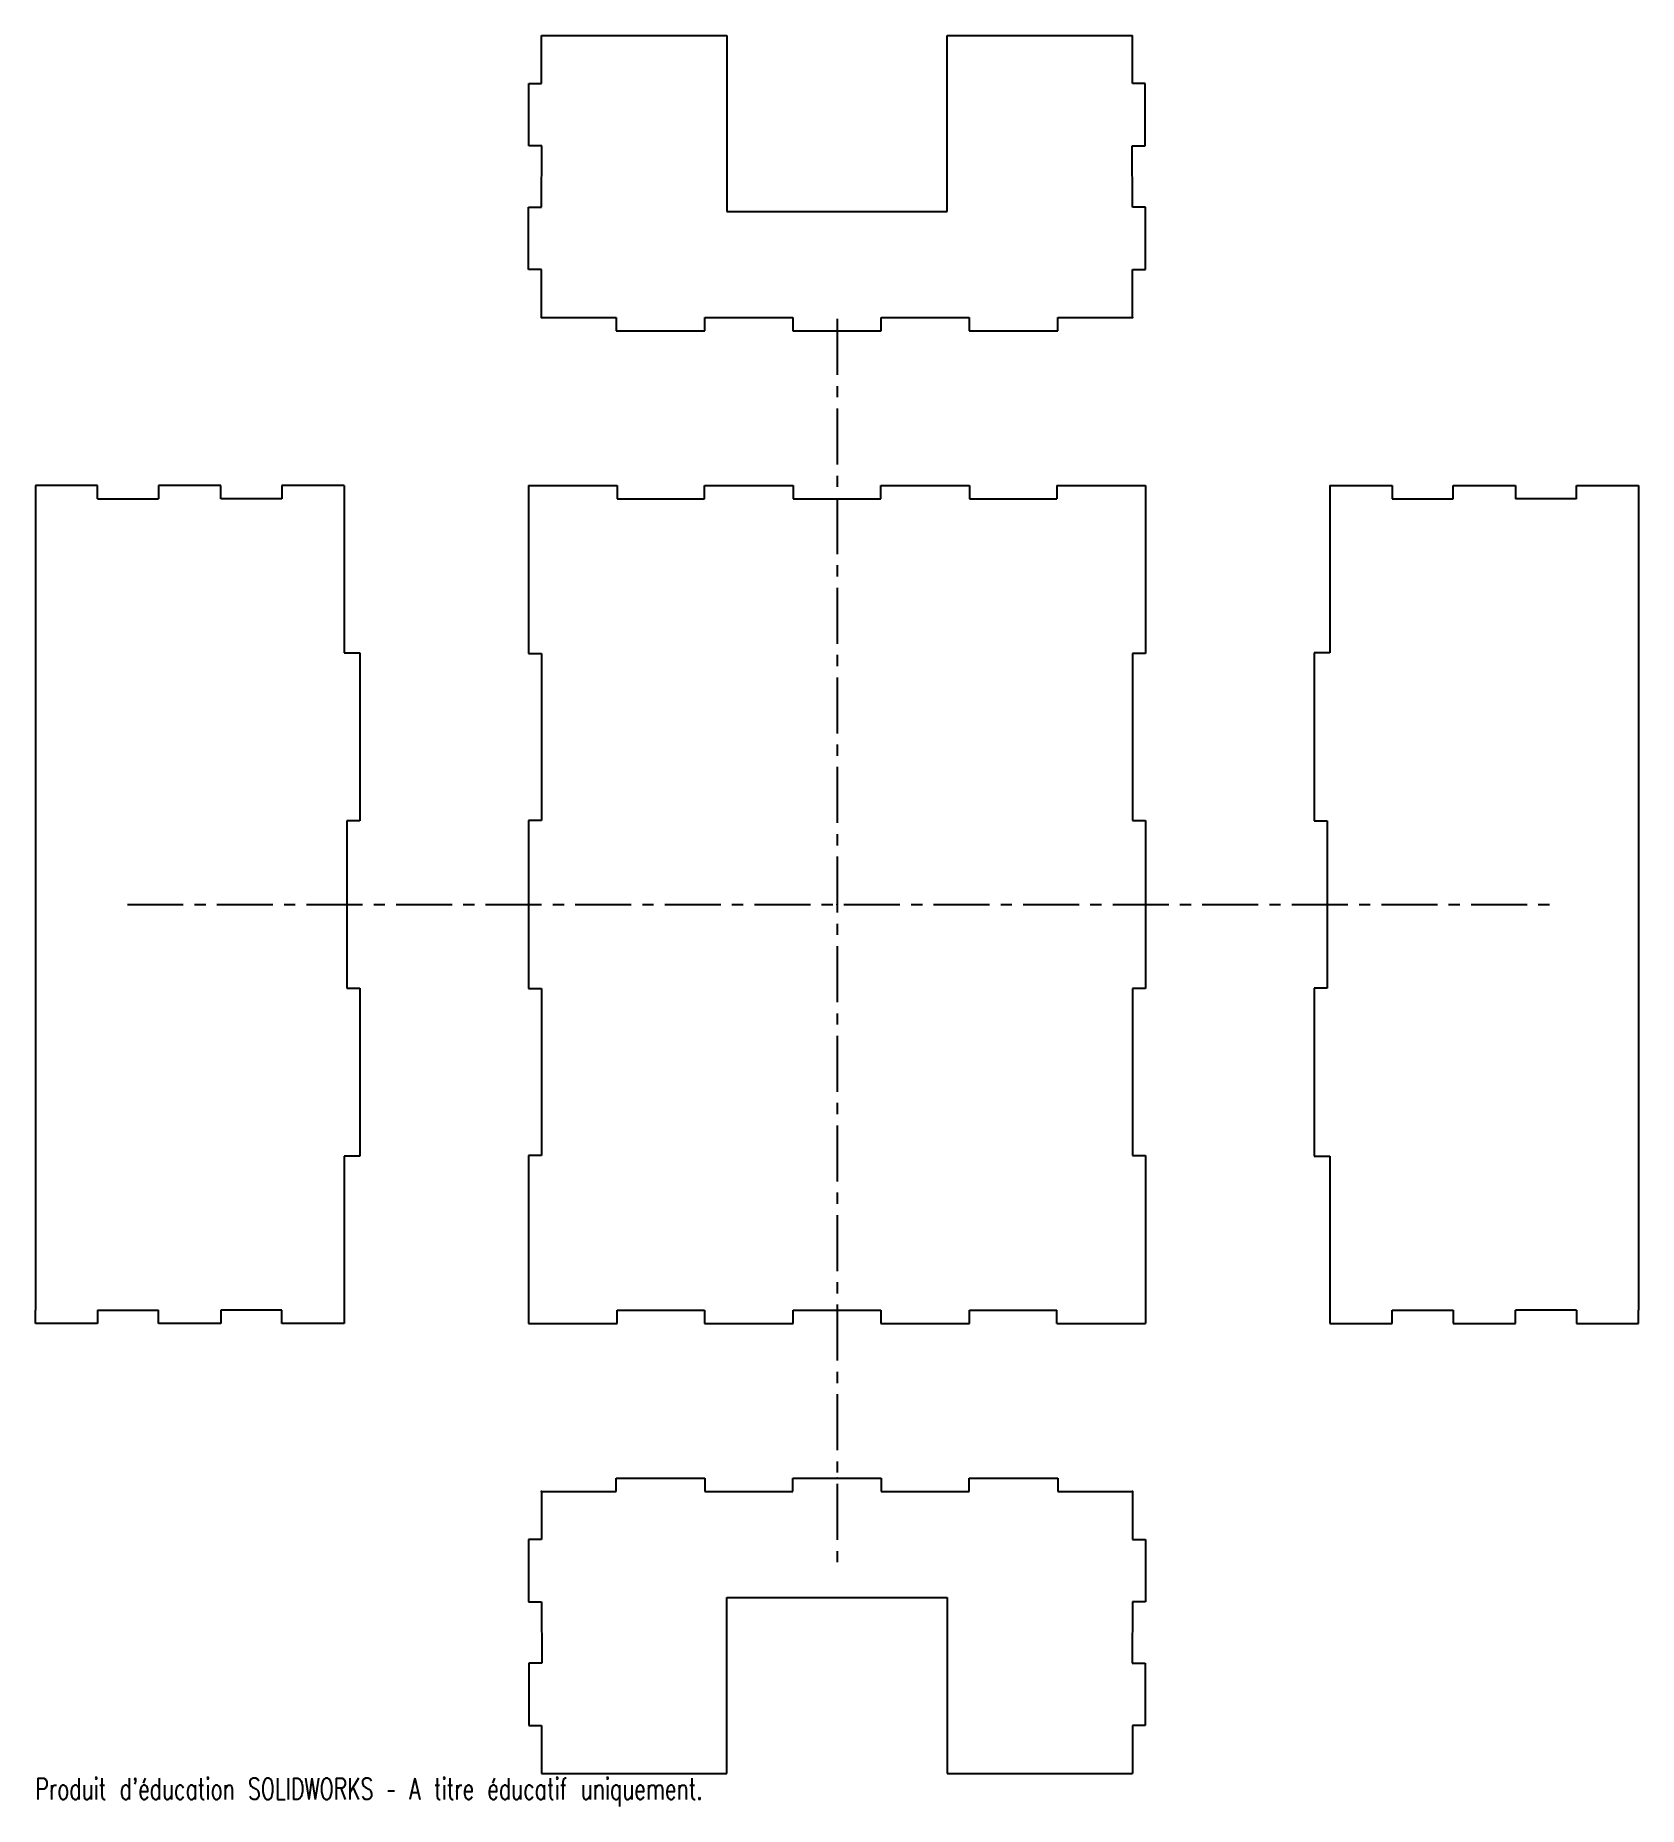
# Model space of a CAD drawing. Header units: millimetres. Extents: x -182 to 182, y -205 to 197.
import ezdxf

# ---------------------------------------------------------------- set-up
doc = ezdxf.new("R2010")
doc.units = ezdxf.units.MM
doc.header["$PDSIZE"] = -1
doc.linetypes.add('CENTERX2', pattern=[20.32, 12.7, -2.54, 2.54, -2.54])
doc.styles.add('SLDTEXTSTYLE0', font='TXT', dxfattribs={"width": 0.7, "bigfont": 'bigfont'})

msp = doc.modelspace()

# ---------------------------------------------------------------- linework, layer by layer
at = {"color": 7, "linetype": 'Continuous'}
for p, q in [((-67, 186.15), (-67, 197.08)), ((-67, 197.08), (-25, 197.08)), ((-25, 197.08), (-25, 157.13)), ((25, 157.13), (25, 197.08)), ((25, 197.08), (67, 197.08)), ((67, 186.15), (67, 197.08)), ((-69.92, 172.05), (-69.92, 186.15)), ((-69.92, 186.15), (-67, 186.15)), ((69.92, 186.15), (67, 186.15)), ((69.92, 172.05), (69.92, 186.15)), ((-66.96, 172.05), (-69.92, 172.05)), ((-67, 158.11), (-66.96, 172.05)), ((67, 158.11), (66.96, 172.05)), ((66.96, 172.05), (69.92, 172.05)), ((-70, 144.01), (-70, 158.11)), ((-70, 158.11), (-67, 158.11)), ((-25, 157.13), (25, 157.13)), ((70, 158.11), (67, 158.11)), ((70, 144.01), (70, 158.11)), ((-67, 144.01), (-70, 144.01)), ((-67, 133.08), (-67, 144.01)), ((67, 133.08), (67, 144.01)), ((67, 144.01), (70, 144.01)), ((-67, 133.08), (-50.08, 133.08)), ((-50.08, 133.08), (-50.08, 130.08)), ((-29.98, 133.08), (-10.05, 133.08)), ((-29.98, 130.08), (-29.98, 133.08)), ((-10.05, 133.08), (-10.05, 130.08)), ((10.05, 133.08), (29.98, 133.08)), ((10.05, 130.08), (10.05, 133.08)), ((29.98, 133.08), (29.98, 130.08)), ((50.08, 133.08), (67, 133.08)), ((50.08, 130.08), (50.08, 133.08)), ((-50.08, 130.08), (-29.98, 130.08)), ((-10.05, 130.08), (10.05, 130.08)), ((29.98, 130.08), (50.08, 130.08)), ((-167.73, 95), (-181.83, 95)), ((-181.83, 95), (-181.83, 92)), ((-167.73, 92), (-167.73, 95)), ((-139.78, 95), (-153.88, 95)), ((-153.88, 95), (-153.88, 92)), ((-139.78, 92), (-139.78, 95)), ((-111.83, 95), (-125.93, 95)), ((-125.93, 95), (-125.93, 92)), ((-111.83, 95), (-111.83, 57.07)), ((-70, 95), (-70, 56.9)), ((-70, 95), (-49.9, 95)), ((-49.9, 95), (-49.9, 92)), ((-30.03, 92), (-30.03, 95)), ((-30.03, 95), (-9.93, 95)), ((-9.93, 95), (-9.93, 92)), ((9.93, 92), (9.93, 95)), ((9.93, 95), (30.03, 95)), ((30.03, 95), (30.03, 92)), ((49.9, 95), (49.9, 92)), ((49.9, 95), (70, 95)), ((70, 95), (70, 56.9)), ((111.83, 95), (125.93, 95)), ((111.83, 95), (111.83, 57.07)), ((125.93, 95), (125.93, 92)), ((139.78, 95), (153.88, 95)), ((139.78, 92), (139.78, 95)), ((153.88, 95), (153.88, 92)), ((167.73, 95), (181.83, 95)), ((167.73, 92), (167.73, 95)), ((181.83, 95), (181.83, 92)), ((-181.83, 92), (-181.83, -92)), ((-167.73, 92), (-153.88, 92)), ((-125.93, 92), (-139.78, 92)), ((-49.9, 92), (-30.03, 92)), ((-9.93, 92), (9.93, 92)), ((30.03, 92), (49.9, 92)), ((125.93, 92), (139.78, 92)), ((167.73, 92), (153.88, 92)), ((181.83, 92), (181.83, -92)), ((-111.83, 57.07), (-108.21, 57.07)), ((-108.21, 57.07), (-108.21, 18.97)), ((-70, 56.9), (-67, 56.9)), ((-67, 56.9), (-67, 19.05)), ((70, 56.9), (67, 56.9)), ((67, 56.9), (67, 19.05)), ((108.21, 57.07), (108.21, 18.97)), ((111.83, 57.07), (108.21, 57.07)), ((-108.21, 18.97), (-111.21, 18.97)), ((-111.21, 18.97), (-111.21, -18.97)), ((-67, 19.05), (-70, 19.05)), ((-70, 19.05), (-70, -19.05)), ((67, 19.05), (70, 19.05)), ((70, 19.05), (70, -19.05)), ((108.21, 18.97), (111.21, 18.97)), ((111.21, 18.97), (111.21, -18.97)), ((-111.21, -18.97), (-108.21, -18.97)), ((-108.21, -18.97), (-108.21, -57.07)), ((-70, -19.05), (-67, -19.05)), ((-67, -19.05), (-67, -56.9)), ((67, -19.05), (67, -56.9)), ((70, -19.05), (67, -19.05)), ((108.21, -18.97), (108.21, -57.07)), ((111.21, -18.97), (108.21, -18.97)), ((-108.21, -57.07), (-111.83, -57.07)), ((-111.83, -57.07), (-111.83, -95)), ((-67, -56.9), (-70, -56.9)), ((-70, -56.9), (-70, -95)), ((67, -56.9), (70, -56.9)), ((70, -56.9), (70, -95)), ((108.21, -57.07), (111.83, -57.07)), ((111.83, -57.07), (111.83, -95)), ((-181.83, -95), (-181.83, -92)), ((-167.73, -92), (-167.73, -95)), ((-167.73, -92), (-153.88, -92)), ((-153.88, -95), (-153.88, -92)), ((-139.78, -92), (-139.78, -95)), ((-125.93, -92), (-139.78, -92)), ((-125.93, -95), (-125.93, -92)), ((-49.9, -92), (-30.03, -92)), ((-49.9, -95), (-49.9, -92)), ((-30.03, -92), (-30.03, -95)), ((-9.93, -92), (9.93, -92)), ((-9.93, -95), (-9.93, -92)), ((9.93, -92), (9.93, -95)), ((30.03, -95), (30.03, -92)), ((30.03, -92), (49.9, -92)), ((49.9, -95), (49.9, -92)), ((125.93, -95), (125.93, -92)), ((125.93, -92), (139.78, -92)), ((139.78, -92), (139.78, -95)), ((153.88, -95), (153.88, -92)), ((167.73, -92), (153.88, -92)), ((167.73, -92), (167.73, -95)), ((181.83, -95), (181.83, -92)), ((-167.73, -95), (-181.83, -95)), ((-139.78, -95), (-153.88, -95)), ((-111.83, -95), (-125.93, -95)), ((-70, -95), (-49.9, -95)), ((-30.03, -95), (-9.93, -95)), ((9.93, -95), (30.03, -95)), ((49.9, -95), (70, -95)), ((111.83, -95), (125.93, -95)), ((139.78, -95), (153.88, -95)), ((167.73, -95), (181.83, -95)), ((-50.08, -133.08), (-50.08, -130.08)), ((-50.08, -130.08), (-29.98, -130.08)), ((-29.98, -130.08), (-29.98, -133.08)), ((-10.05, -133.08), (-10.05, -130.08)), ((-10.05, -130.08), (10.05, -130.08)), ((10.05, -130.08), (10.05, -133.08)), ((29.98, -133.08), (29.98, -130.08)), ((29.98, -130.08), (50.08, -130.08)), ((50.08, -130.08), (50.08, -133.08)), ((-67, -133.08), (-50.08, -133.08)), ((-67, -133.08), (-67, -144.01)), ((-29.98, -133.08), (-10.05, -133.08)), ((10.05, -133.08), (29.98, -133.08)), ((50.08, -133.08), (67, -133.08)), ((67, -133.08), (67, -144.01)), ((-70, -144.01), (-70, -158.11)), ((-67, -144.01), (-70, -144.01)), ((67, -144.01), (70, -144.01)), ((70, -144.01), (70, -158.11)), ((-70, -158.11), (-67, -158.11)), ((-67, -158.11), (-66.96, -172.05)), ((-25, -197.08), (-25, -157.13)), ((-25, -157.13), (25, -157.13)), ((25, -157.13), (25, -197.08)), ((67, -158.11), (66.96, -172.05)), ((70, -158.11), (67, -158.11)), ((-69.92, -172.05), (-69.92, -186.15)), ((-66.96, -172.05), (-69.92, -172.05)), ((66.96, -172.05), (69.92, -172.05)), ((69.92, -172.05), (69.92, -186.15)), ((-69.92, -186.15), (-67, -186.15)), ((-67, -186.15), (-67, -197.08)), ((69.92, -186.15), (67, -186.15)), ((67, -186.15), (67, -197.08)), ((-67, -197.08), (-25, -197.08)), ((25, -197.08), (67, -197.08))]:
    msp.add_line(p, q, dxfattribs=at)
at = {"color": 7, "linetype": 'CENTERX2'}
for p, q in [((0, 132.8), (0, -149.5)), ((-160.98, 0), (163.32, 0))]:
    msp.add_line(p, q, dxfattribs=at)
at = {"color": 7, "linetype": 'Continuous'}
for p in [(-67, 133.08), (67, 133.08), (0, 130.08), (0, 0), (0, 0), (0, -130.08), (-67, -133.08), (67, -133.08)]:
    msp.add_point(p, dxfattribs=at)

# ---------------------------------------------------------------- texts
at = {"color": 7, "linetype": 'Continuous', "insert": (-181.83, -198.1), "char_height": 4.8336, "attachment_point": 1, "style": 'SLDTEXTSTYLE0'}
msp.add_mtext("Produit d'éducation SOLIDWORKS – A titre éducatif uniquement.", dxfattribs=at)

doc.saveas('drawing.dxf')
